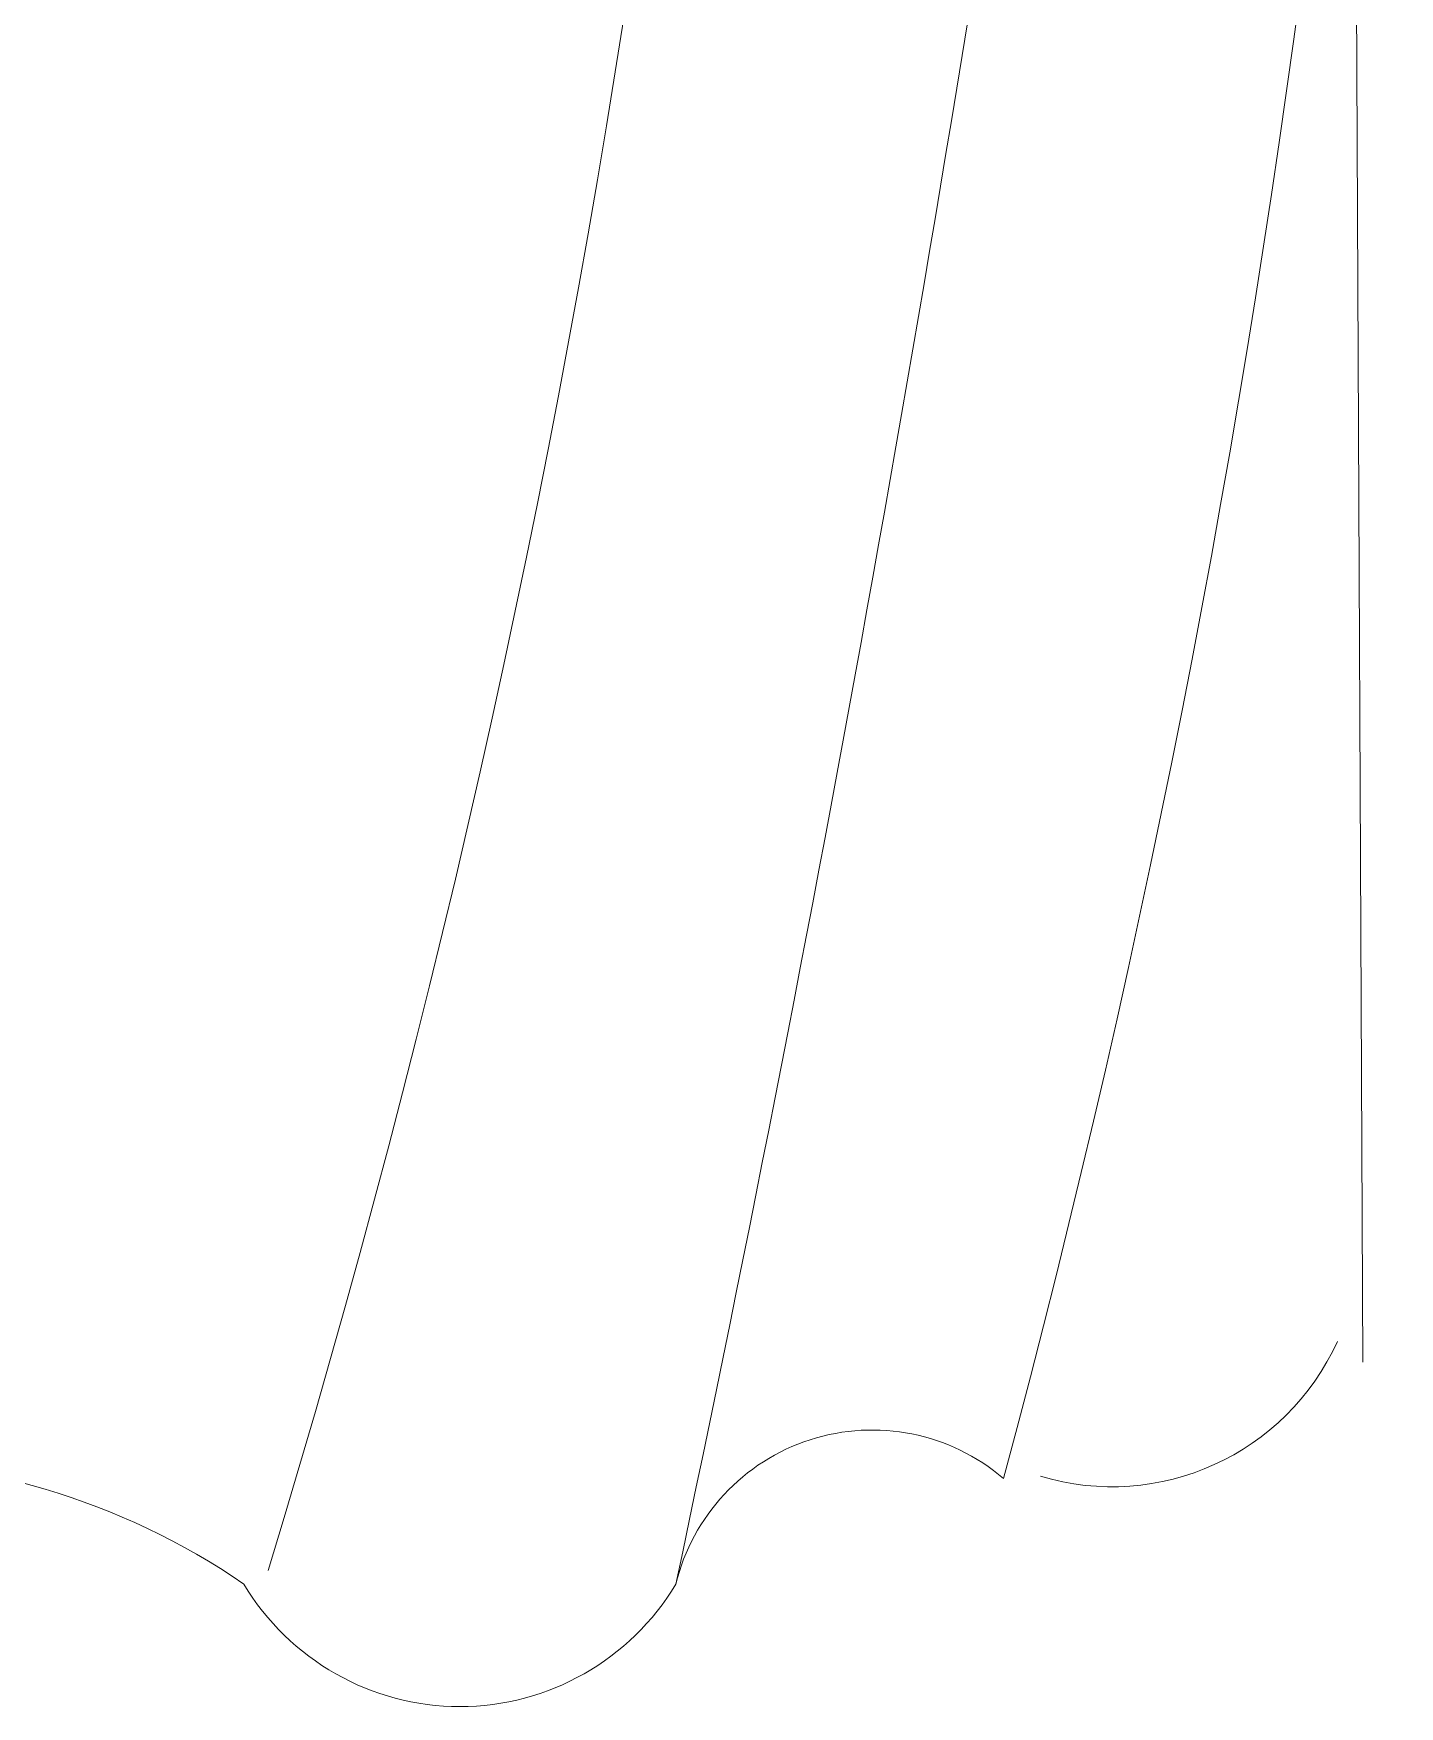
# Model space of a CAD drawing. Header units: millimetres. Extents: x -51 to 151, y -74 to 104.
# Drawn here: x 78.9805 to 79.182, y -36.5422 to -36.2952 of the extents above; entities that cross this region are included whole.
import ezdxf

# ---------------------------------------------------------------- set-up
doc = ezdxf.new("R2010")
doc.units = ezdxf.units.MM
doc.header["$LTSCALE"] = 15
doc.layers.add('PH', color=8, linetype='Continuous')

# ---------------------------------------------------------------- blocks, each defined once
blk = doc.blocks.new('dfgh')
at = {"layer": 'PH', "lineweight": 0}
blk.add_line((719222.3, -37839.38), (719232.57, -40083.49), dxfattribs=at)
for centre, radius, start, end in [((717491.4, -39632.16), 1651.58, 343.02974, 18.94391), ((717529.78, -39657.7), 1708.22, 344.97085, 18.13475), ((716831.24, -39251.33), 2286.1, 337.71545, 359.56077), ((714412.77, -39116.51), 4823.19, 348.03722, 355.4656), ((719195.55, -40065.33), 36.54, 253.2241, 335.6369), ((719160.18, -40123.31), 29.82, 49.4395, 166.285), ((719008.43, -40202.14), 104.23, 55.5001, 126.3873), ((719099.34, -40097.18), 37.14, 210.8815, 329.1185)]:
    blk.add_arc(centre, radius, start, end, dxfattribs=at)
blk = doc.blocks.new('errt')
at = {"color": 252, "linetype": 'Continuous', "lineweight": 0}
blk.add_blockref('dfgh', (0, 100), dxfattribs=at)

msp = doc.modelspace()

# ---------------------------------------------------------------- block references
at = {"linetype": 'Continuous', "lineweight": 13, "xscale": 0.001, "yscale": 0.001, "zscale": 0.001}
msp.add_blockref('errt', (-640.05597, 3.49209), dxfattribs=at)

doc.saveas('drawing.dxf')
